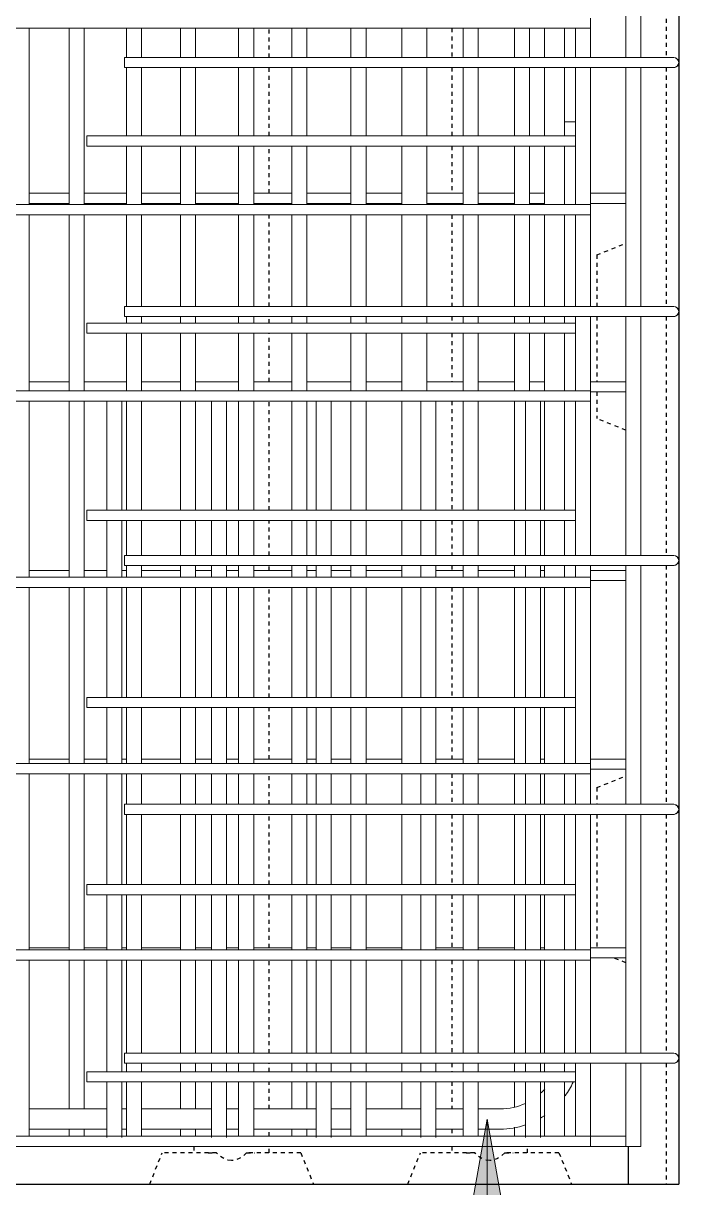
# Model space of a CAD drawing. Header units: millimetres. Extents: x -22025 to -1429, y -2879 to 29261.
# Drawn here: x -19455 to -18935, y -1398 to -473 of the extents above; entities that cross this region are included whole.
import ezdxf

# ---------------------------------------------------------------- set-up
doc = ezdxf.new("R2010")
doc.units = ezdxf.units.MM
doc.linetypes.add('Dash', pattern=[6.36, 3.18, -3.18])
for name, color, linetype, lineweight in [('A-WALL', 113, 'Continuous', 25), ('A-WALL-HDLN', 110, 'Dash', 25), ('S-RBAR', 171, 'Continuous', 18), ('S-RBAR-IDEN', 171, 'Continuous', 9)]:
    doc.layers.add(name, color=color, linetype=linetype, lineweight=lineweight)

msp = doc.modelspace()

# ---------------------------------------------------------------- hatches: boundary and pattern name
at = {"layer": 'S-RBAR-IDEN'}
msp.add_hatch(color=256, dxfattribs=at).paths.add_polyline_path([(-19086.7354, -1343.24978), (-19099.95992, -1418.24978), (-19073.51087, -1418.24978)])

# ---------------------------------------------------------------- linework, layer by layer
at = {"layer": 'A-WALL'}
for p, q in [((-18934.5695, -455), (-18934.5695, -1395)), ((-18974.5695, -1395), (-18974.5695, -1365)), ((-20244.5695, -1395), (-18934.5695, -1395))]:
    msp.add_line(p, q, dxfattribs=at)
at = {"layer": 'A-WALL-HDLN'}
for p, q in [((-18944.57208, -310.66667), (-18944.57208, -500.33333)), ((-19259.67313, -500.33333), (-19259.67313, -477.09836)), ((-19114.67313, -477.09836), (-19114.67313, -500.33333)), ((-19259.67313, -562.56511), (-19259.67313, -508.33333)), ((-19114.67313, -508.33333), (-19114.67313, -562.56511)), ((-18944.57208, -508.33333), (-18944.57208, -698)), ((-19259.67313, -608.08276), (-19259.67313, -570.56511)), ((-19114.67313, -570.56511), (-19114.67313, -608.08276)), ((-19259.67313, -617.08197), (-19259.67313, -616.08276)), ((-19114.67313, -616.08276), (-19114.67313, -617.08197)), ((-19259.67313, -698), (-19259.67313, -625.08197)), ((-19114.67313, -625.08197), (-19114.67313, -698)), ((-18999.5695, -657.00977), (-18976.5695, -647.80977)), ((-18999.5695, -657.00977), (-18999.5695, -698)), ((-19259.67313, -711.20624), (-19259.67313, -706)), ((-19114.67313, -706), (-19114.67313, -711.20624)), ((-18999.5695, -706), (-18999.5695, -757.86621)), ((-18944.57208, -706), (-18944.57208, -895.66667)), ((-19259.67313, -757.86621), (-19259.67313, -719.20624)), ((-19114.67313, -719.20624), (-19114.67313, -757.86621)), ((-18999.5695, -765.86621), (-18999.5695, -787.00977)), ((-19259.67313, -859.84737), (-19259.67313, -773.06557)), ((-19114.67313, -773.06557), (-19114.67313, -859.84737)), ((-18976.5695, -796.20977), (-18999.5695, -787.00977)), ((-19259.67313, -895.66667), (-19259.67313, -867.84737)), ((-19114.67313, -867.84737), (-19114.67313, -895.66667)), ((-19259.67313, -907.64965), (-19259.67313, -903.66667)), ((-19114.67313, -903.66667), (-19114.67313, -907.64965)), ((-18944.57208, -903.66667), (-18944.57208, -1093.33333)), ((-19259.67313, -1008.48849), (-19259.67313, -921.04918)), ((-19114.67313, -921.04918), (-19114.67313, -1008.48849)), ((-19259.67313, -1057.4331), (-19259.67313, -1016.48849)), ((-19114.67313, -1016.48849), (-19114.67313, -1057.4331)), ((-19259.67313, -1093.33333), (-19259.67313, -1069.03279)), ((-19114.67313, -1069.03279), (-19114.67313, -1093.33333)), ((-18999.5695, -1080.00977), (-18976.5695, -1070.80977)), ((-18999.5695, -1080.00977), (-18999.5695, -1093.33333)), ((-19259.67313, -1157.12962), (-19259.67313, -1101.33333)), ((-19114.67313, -1101.33333), (-19114.67313, -1157.12962)), ((-18999.5695, -1101.33333), (-18999.5695, -1207.21655)), ((-18944.57208, -1101.33333), (-18944.57208, -1291)), ((-19259.67313, -1207.21655), (-19259.67313, -1165.12962)), ((-19114.67313, -1165.12962), (-19114.67313, -1207.21655)), ((-19259.67313, -1291), (-19259.67313, -1217.01639)), ((-19114.67313, -1217.01639), (-19114.67313, -1291)), ((-18976.5695, -1219.20977), (-18986.55253, -1215.21655)), ((-19259.67313, -1305.77075), (-19259.67313, -1299)), ((-19114.67313, -1299), (-19114.67313, -1305.77075)), ((-18944.57208, -1299), (-18944.57208, -1395)), ((-19259.67313, -1335.24978), (-19259.67313, -1313.77075)), ((-19114.67313, -1313.77075), (-19114.67313, -1335.24978)), ((-19259.67313, -1357), (-19259.67313, -1351.24978)), ((-19114.67313, -1351.24978), (-19114.67313, -1357)), ((-19319.67313, -1365), (-19319.67313, -1370)), ((-19259.67313, -1370), (-19259.67313, -1365)), ((-19114.67313, -1365), (-19114.67313, -1370)), ((-19054.67313, -1370), (-19054.67313, -1365)), ((-19354.67313, -1395), (-19344.67313, -1370)), ((-19301.6627, -1370), (-19344.67313, -1370)), ((-19308.27541, -1370), (-19301.6627, -1370)), ((-19277.68355, -1370), (-19271.07084, -1370)), ((-19234.67313, -1370), (-19277.68355, -1370)), ((-19234.67313, -1370), (-19224.67313, -1395)), ((-19149.67313, -1395), (-19139.67313, -1370)), ((-19096.6627, -1370), (-19139.67313, -1370)), ((-19103.27541, -1370), (-19096.6627, -1370)), ((-19072.68355, -1370), (-19066.07084, -1370)), ((-19029.67313, -1370), (-19072.68355, -1370)), ((-19029.67313, -1370), (-19019.67313, -1395))]:
    msp.add_line(p, q, dxfattribs=at)
at = {"layer": 'A-WALL-HDLN', "flags": 128}
for points in [[(-19289.67313, -1376.25), (-19292.75123, -1375.85417), (-19295.79685, -1374.67088), (-19298.77783, -1372.71259), (-19301.6627, -1370)], [(-19277.68355, -1370), (-19280.56842, -1372.71259), (-19283.5494, -1374.67088), (-19286.59502, -1375.85417), (-19289.67313, -1376.25)], [(-19084.67313, -1376.25), (-19087.75123, -1375.85417), (-19090.79685, -1374.67088), (-19093.77783, -1372.71259), (-19096.6627, -1370)], [(-19072.68355, -1370), (-19075.56842, -1372.71259), (-19078.5494, -1374.67088), (-19081.59502, -1375.85417), (-19084.67313, -1376.25)]]:
    msp.add_lwpolyline(points, dxfattribs=at)
at = {"layer": 'S-RBAR'}
for p, q in [((-18976.5695, -500.33333), (-18976.5695, -310.66667)), ((-18964.5695, -500.33333), (-18964.5695, -310.66667)), ((-19004.5695, -469.09836), (-19004.5695, -477.09836)), ((-19004.5695, -477.09836), (-20178.38411, -477.09836)), ((-19450.33873, -617.08197), (-19450.33873, -477.09836)), ((-19418.71235, -617.08197), (-19418.71235, -477.09836)), ((-19406.71235, -617.08197), (-19406.71235, -477.09836)), ((-19373.18488, -500.33333), (-19373.18488, -477.09836)), ((-19361.18488, -500.33333), (-19361.18488, -477.09836)), ((-19330.28378, -500.33333), (-19330.28378, -477.09836)), ((-19318.28378, -500.33333), (-19318.28378, -477.09836)), ((-19284.03104, -500.33333), (-19284.03104, -477.09836)), ((-19272.03104, -500.33333), (-19272.03104, -477.09836)), ((-19241.85521, -500.33333), (-19241.85521, -477.09836)), ((-19229.85521, -500.33333), (-19229.85521, -477.09836)), ((-19194.87719, -500.33333), (-19194.87719, -477.09836)), ((-19182.87719, -500.33333), (-19182.87719, -477.09836)), ((-19154.5695, -500.33333), (-19154.5695, -477.09836)), ((-19134.5695, -500.33333), (-19134.5695, -477.09836)), ((-19105.72334, -500.33333), (-19105.72334, -477.09836)), ((-19093.72334, -500.33333), (-19093.72334, -477.09836)), ((-19064.99807, -500.33333), (-19064.99807, -477.09836)), ((-19052.99807, -500.33333), (-19052.99807, -477.09836)), ((-19041.1607, -500.33333), (-19041.1607, -477.09836)), ((-19025.1607, -500.33333), (-19025.1607, -477.09836)), ((-19016.5695, -500.33333), (-19016.5695, -477.09836)), ((-19004.5695, -500.33333), (-19004.5695, -477.09836)), ((-19374.5695, -500.33333), (-18958.5695, -500.33333)), ((-19374.5695, -508.33333), (-19374.5695, -500.33333)), ((-19374.5695, -508.33333), (-18958.5695, -508.33333)), ((-19373.18488, -562.56511), (-19373.18488, -508.33333)), ((-19361.18488, -562.56511), (-19361.18488, -508.33333)), ((-19330.28378, -562.56511), (-19330.28378, -508.33333)), ((-19318.28378, -562.56511), (-19318.28378, -508.33333)), ((-19284.03104, -562.56511), (-19284.03104, -508.33333)), ((-19272.03104, -562.56511), (-19272.03104, -508.33333)), ((-19241.85521, -562.56511), (-19241.85521, -508.33333)), ((-19229.85521, -562.56511), (-19229.85521, -508.33333)), ((-19194.87719, -562.56511), (-19194.87719, -508.33333)), ((-19182.87719, -562.56511), (-19182.87719, -508.33333)), ((-19154.5695, -562.56511), (-19154.5695, -508.33333)), ((-19134.5695, -562.56511), (-19134.5695, -508.33333)), ((-19105.72334, -562.56511), (-19105.72334, -508.33333)), ((-19093.72334, -562.56511), (-19093.72334, -508.33333)), ((-19064.99807, -562.56511), (-19064.99807, -508.33333)), ((-19052.99807, -562.56511), (-19052.99807, -508.33333)), ((-19041.1607, -562.56511), (-19041.1607, -508.33333)), ((-19025.1607, -562.56511), (-19025.1607, -508.33333)), ((-19016.5695, -617.08197), (-19016.5695, -508.33333)), ((-19004.5695, -617.08197), (-19004.5695, -508.33333)), ((-18976.5695, -698), (-18976.5695, -508.33333)), ((-18964.5695, -698), (-18964.5695, -508.33333)), ((-18938.5695, -500.33333), (-18958.5695, -500.33333)), ((-18938.5695, -508.33333), (-18958.5695, -508.33333)), ((-19025.1607, -551.24978), (-19016.5695, -551.24978)), ((-19404.5695, -562.56511), (-19044.5695, -562.56511)), ((-19404.5695, -570.56511), (-19404.5695, -562.56511)), ((-19016.39903, -562.56511), (-19044.5695, -562.56511)), ((-19404.5695, -570.56511), (-19044.5695, -570.56511)), ((-19373.18488, -617.08197), (-19373.18488, -570.56511)), ((-19361.18488, -617.08197), (-19361.18488, -570.56511)), ((-19330.28378, -617.08197), (-19330.28378, -570.56511)), ((-19318.28378, -617.08197), (-19318.28378, -570.56511)), ((-19284.03104, -617.08197), (-19284.03104, -570.56511)), ((-19272.03104, -617.08197), (-19272.03104, -570.56511)), ((-19241.85521, -617.08197), (-19241.85521, -570.56511)), ((-19229.85521, -617.08197), (-19229.85521, -570.56511)), ((-19194.87719, -617.08197), (-19194.87719, -570.56511)), ((-19182.87719, -617.08197), (-19182.87719, -570.56511)), ((-19154.5695, -617.08197), (-19154.5695, -570.56511)), ((-19134.5695, -617.08197), (-19134.5695, -570.56511)), ((-19105.72334, -617.08197), (-19105.72334, -570.56511)), ((-19093.72334, -617.08197), (-19093.72334, -570.56511)), ((-19064.99807, -617.08197), (-19064.99807, -570.56511)), ((-19052.99807, -617.08197), (-19052.99807, -570.56511)), ((-19016.39903, -570.56511), (-19044.5695, -570.56511)), ((-19041.1607, -617.08197), (-19041.1607, -570.56511)), ((-19025.1607, -617.08197), (-19025.1607, -570.56511)), ((-19418.71235, -608.08276), (-19450.33873, -608.08276)), ((-19373.18488, -608.08276), (-19406.71235, -608.08276)), ((-19330.28378, -608.08276), (-19361.18488, -608.08276)), ((-19284.03104, -608.08276), (-19318.28378, -608.08276)), ((-19241.85521, -608.08276), (-19272.03104, -608.08276)), ((-19194.87719, -608.08276), (-19229.85521, -608.08276)), ((-19154.5695, -608.08276), (-19182.87719, -608.08276)), ((-19105.72334, -608.08276), (-19134.5695, -608.08276)), ((-19064.99807, -608.08276), (-19093.72334, -608.08276)), ((-19041.1607, -608.08276), (-19052.99807, -608.08276)), ((-18976.5695, -608.08276), (-19004.5695, -608.08276)), ((-19004.5695, -617.08197), (-20178.38411, -617.08197)), ((-19418.71235, -616.08276), (-19450.33873, -616.08276)), ((-19373.18488, -616.08276), (-19406.71235, -616.08276)), ((-19330.28378, -616.08276), (-19361.18488, -616.08276)), ((-19284.03104, -616.08276), (-19318.28378, -616.08276)), ((-19241.85521, -616.08276), (-19272.03104, -616.08276)), ((-19194.87719, -616.08276), (-19229.85521, -616.08276)), ((-19154.5695, -616.08276), (-19182.87719, -616.08276)), ((-19105.72334, -616.08276), (-19134.5695, -616.08276)), ((-19064.99807, -616.08276), (-19093.72334, -616.08276)), ((-19041.1607, -616.08276), (-19052.99807, -616.08276)), ((-18976.5695, -616.08276), (-19004.5695, -616.08276)), ((-19004.5695, -617.08197), (-19004.5695, -625.08197)), ((-19004.5695, -625.08197), (-20178.38411, -625.08197)), ((-19450.33873, -765.06557), (-19450.33873, -625.08197)), ((-19418.71235, -765.06557), (-19418.71235, -625.08197)), ((-19406.71235, -765.06557), (-19406.71235, -625.08197)), ((-19373.18488, -698), (-19373.18488, -625.08197)), ((-19361.18488, -698), (-19361.18488, -625.08197)), ((-19330.28378, -698), (-19330.28378, -625.08197)), ((-19318.28378, -698), (-19318.28378, -625.08197)), ((-19284.03104, -698), (-19284.03104, -625.08197)), ((-19272.03104, -698), (-19272.03104, -625.08197)), ((-19241.85521, -698), (-19241.85521, -625.08197)), ((-19229.85521, -698), (-19229.85521, -625.08197)), ((-19194.87719, -698), (-19194.87719, -625.08197)), ((-19182.87719, -698), (-19182.87719, -625.08197)), ((-19154.5695, -698), (-19154.5695, -625.08197)), ((-19134.5695, -698), (-19134.5695, -625.08197)), ((-19105.72334, -698), (-19105.72334, -625.08197)), ((-19093.72334, -698), (-19093.72334, -625.08197)), ((-19064.99807, -698), (-19064.99807, -625.08197)), ((-19052.99807, -698), (-19052.99807, -625.08197)), ((-19041.1607, -698), (-19041.1607, -625.08197)), ((-19025.1607, -698), (-19025.1607, -625.08197)), ((-19016.5695, -698), (-19016.5695, -625.08197)), ((-19004.5695, -698), (-19004.5695, -625.08197)), ((-19374.5695, -698), (-18958.5695, -698)), ((-19374.5695, -706), (-19374.5695, -698)), ((-18938.5695, -698), (-18958.5695, -698)), ((-19404.5695, -711.20624), (-19044.5695, -711.20624)), ((-19404.5695, -719.20624), (-19404.5695, -711.20624)), ((-19374.5695, -706), (-18958.5695, -706)), ((-19373.18488, -711.20624), (-19373.18488, -706)), ((-19361.18488, -711.20624), (-19361.18488, -706)), ((-19330.28378, -711.20624), (-19330.28378, -706)), ((-19318.28378, -711.20624), (-19318.28378, -706)), ((-19284.03104, -711.20624), (-19284.03104, -706)), ((-19272.03104, -711.20624), (-19272.03104, -706)), ((-19241.85521, -711.20624), (-19241.85521, -706)), ((-19229.85521, -711.20624), (-19229.85521, -706)), ((-19194.87719, -711.20624), (-19194.87719, -706)), ((-19182.87719, -711.20624), (-19182.87719, -706)), ((-19154.5695, -711.20624), (-19154.5695, -706)), ((-19134.5695, -711.20624), (-19134.5695, -706)), ((-19105.72334, -711.20624), (-19105.72334, -706)), ((-19093.72334, -711.20624), (-19093.72334, -706)), ((-19064.99807, -711.20624), (-19064.99807, -706)), ((-19052.99807, -711.20624), (-19052.99807, -706)), ((-19016.39903, -711.20624), (-19044.5695, -711.20624)), ((-19041.1607, -711.20624), (-19041.1607, -706)), ((-19025.1607, -711.20624), (-19025.1607, -706)), ((-19016.5695, -765.06557), (-19016.5695, -706)), ((-19004.5695, -765.06557), (-19004.5695, -706)), ((-18976.5695, -895.66667), (-18976.5695, -706)), ((-18964.5695, -895.66667), (-18964.5695, -706)), ((-18938.5695, -706), (-18958.5695, -706)), ((-19404.5695, -719.20624), (-19044.5695, -719.20624)), ((-19373.18488, -765.06557), (-19373.18488, -719.20624)), ((-19361.18488, -765.06557), (-19361.18488, -719.20624)), ((-19330.28378, -765.06557), (-19330.28378, -719.20624)), ((-19318.28378, -765.06557), (-19318.28378, -719.20624)), ((-19284.03104, -765.06557), (-19284.03104, -719.20624)), ((-19272.03104, -765.06557), (-19272.03104, -719.20624)), ((-19241.85521, -765.06557), (-19241.85521, -719.20624)), ((-19229.85521, -765.06557), (-19229.85521, -719.20624)), ((-19194.87719, -765.06557), (-19194.87719, -719.20624)), ((-19182.87719, -765.06557), (-19182.87719, -719.20624)), ((-19154.5695, -765.06557), (-19154.5695, -719.20624)), ((-19134.5695, -765), (-19134.5695, -719.20624)), ((-19105.72334, -765.06557), (-19105.72334, -719.20624)), ((-19093.72334, -765.06557), (-19093.72334, -719.20624)), ((-19064.99807, -765.06557), (-19064.99807, -719.20624)), ((-19052.99807, -765), (-19052.99807, -719.20624)), ((-19016.39903, -719.20624), (-19044.5695, -719.20624)), ((-19041.1607, -765.06557), (-19041.1607, -719.20624)), ((-19025.1607, -765.06557), (-19025.1607, -719.20624)), ((-19418.71235, -757.86621), (-19450.33873, -757.86621)), ((-19373.18488, -757.86621), (-19406.71235, -757.86621)), ((-19330.28378, -757.86621), (-19361.18488, -757.86621)), ((-19284.03104, -757.86621), (-19318.28378, -757.86621)), ((-19241.85521, -757.86621), (-19272.03104, -757.86621)), ((-19194.87719, -757.86621), (-19229.85521, -757.86621)), ((-19154.5695, -757.86621), (-19182.87719, -757.86621)), ((-19105.72334, -757.86621), (-19134.5695, -757.86621)), ((-19064.99807, -757.86621), (-19093.72334, -757.86621)), ((-19041.1607, -757.86621), (-19052.99807, -757.86621)), ((-18976.5695, -757.86621), (-19004.5695, -757.86621)), ((-19004.5695, -765.06557), (-20178.38411, -765.06557)), ((-19388.69393, -765), (-19376.69393, -765)), ((-19305.60885, -765), (-19293.60885, -765)), ((-19222.52377, -765), (-19210.52377, -765)), ((-19139.4387, -765), (-19127.4387, -765)), ((-19056.35362, -765), (-19044.35362, -765)), ((-19004.5695, -765.06557), (-19004.5695, -773.06557)), ((-18976.5695, -765.86621), (-19004.5695, -765.86621)), ((-19004.5695, -773.06557), (-20178.38411, -773.06557)), ((-19450.33873, -913.04918), (-19450.33873, -773.06557)), ((-19418.71235, -913.04918), (-19418.71235, -773.06557)), ((-19406.71235, -913.04918), (-19406.71235, -773.06557)), ((-19388.69393, -773.06557), (-19388.69393, -859.84737)), ((-19376.69393, -773.06557), (-19376.69393, -859.84737)), ((-19373.18488, -859.84737), (-19373.18488, -773.06557)), ((-19361.18488, -859.84737), (-19361.18488, -773.06557)), ((-19330.28378, -859.84737), (-19330.28378, -773.06557)), ((-19318.28378, -859.84737), (-19318.28378, -773.06557)), ((-19305.60885, -773.06557), (-19305.60885, -859.84737)), ((-19293.60885, -773.06557), (-19293.60885, -859.84737)), ((-19284.03104, -859.84737), (-19284.03104, -773.06557)), ((-19272.03104, -859.84737), (-19272.03104, -773.06557)), ((-19241.85521, -859.84737), (-19241.85521, -773.06557)), ((-19229.85521, -859.84737), (-19229.85521, -773.06557)), ((-19222.52377, -773.06557), (-19222.52377, -859.84737)), ((-19210.52377, -773.06557), (-19210.52377, -859.84737)), ((-19194.87719, -859.84737), (-19194.87719, -773.06557)), ((-19182.87719, -859.84737), (-19182.87719, -773.06557)), ((-19154.5695, -859.84737), (-19154.5695, -773.06557)), ((-19139.4387, -773.06557), (-19139.4387, -859.84737)), ((-19127.4387, -773.06557), (-19127.4387, -859.84737)), ((-19105.72334, -859.84737), (-19105.72334, -773.06557)), ((-19093.72334, -859.84737), (-19093.72334, -773.06557)), ((-19064.99807, -859.84737), (-19064.99807, -773.06557)), ((-19056.35362, -773.06557), (-19056.35362, -859.84737)), ((-19044.35362, -773.06557), (-19044.35362, -859.84737)), ((-19041.1607, -859.84737), (-19041.1607, -773.06557)), ((-19025.1607, -859.84737), (-19025.1607, -773.06557)), ((-19016.5695, -895.66667), (-19016.5695, -773.06557)), ((-19004.5695, -895.66667), (-19004.5695, -773.06557)), ((-19404.5695, -859.84737), (-19044.5695, -859.84737)), ((-19404.5695, -867.84737), (-19404.5695, -859.84737)), ((-19016.39903, -859.84737), (-19044.5695, -859.84737)), ((-19404.5695, -867.84737), (-19044.5695, -867.84737)), ((-19388.69393, -867.84737), (-19388.69393, -913.04918)), ((-19376.69393, -867.84737), (-19376.69393, -913.04918)), ((-19373.18488, -895.66667), (-19373.18488, -867.84737)), ((-19361.18488, -895.66667), (-19361.18488, -867.84737)), ((-19330.28378, -895.66667), (-19330.28378, -867.84737)), ((-19318.28378, -895.66667), (-19318.28378, -867.84737)), ((-19305.60885, -867.84737), (-19305.60885, -895.66667)), ((-19293.60885, -867.84737), (-19293.60885, -895.66667)), ((-19284.03104, -895.66667), (-19284.03104, -867.84737)), ((-19272.03104, -895.66667), (-19272.03104, -867.84737)), ((-19241.85521, -895.66667), (-19241.85521, -867.84737)), ((-19229.85521, -895.66667), (-19229.85521, -867.84737)), ((-19222.52377, -867.84737), (-19222.52377, -895.66667)), ((-19210.52377, -867.84737), (-19210.52377, -895.66667)), ((-19194.87719, -895.66667), (-19194.87719, -867.84737)), ((-19182.87719, -895.66667), (-19182.87719, -867.84737)), ((-19154.5695, -895.66667), (-19154.5695, -867.84737)), ((-19139.4387, -867.84737), (-19139.4387, -895.66667)), ((-19127.4387, -867.84737), (-19127.4387, -895.66667)), ((-19105.72334, -895.66667), (-19105.72334, -867.84737)), ((-19093.72334, -895.66667), (-19093.72334, -867.84737)), ((-19064.99807, -895.66667), (-19064.99807, -867.84737)), ((-19056.35362, -867.84737), (-19056.35362, -895.66667)), ((-19016.39903, -867.84737), (-19044.5695, -867.84737)), ((-19044.35362, -867.84737), (-19044.35362, -895.66667)), ((-19041.1607, -895.66667), (-19041.1607, -867.84737)), ((-19025.1607, -895.66667), (-19025.1607, -867.84737)), ((-19374.5695, -895.66667), (-18958.5695, -895.66667)), ((-19374.5695, -903.66667), (-19374.5695, -895.66667)), ((-18938.5695, -895.66667), (-18958.5695, -895.66667)), ((-19374.5695, -903.66667), (-18958.5695, -903.66667)), ((-19373.18488, -913.04918), (-19373.18488, -903.66667)), ((-19361.18488, -913.04918), (-19361.18488, -903.66667)), ((-19330.28378, -913.04918), (-19330.28378, -903.66667)), ((-19318.28378, -913.04918), (-19318.28378, -903.66667)), ((-19305.60885, -903.66667), (-19305.60885, -913.04918)), ((-19293.60885, -903.66667), (-19293.60885, -913.04918)), ((-19284.03104, -913.04918), (-19284.03104, -903.66667)), ((-19272.03104, -913.04918), (-19272.03104, -903.66667)), ((-19241.85521, -913.04918), (-19241.85521, -903.66667)), ((-19229.85521, -913.04918), (-19229.85521, -903.66667)), ((-19222.52377, -903.66667), (-19222.52377, -913.04918)), ((-19210.52377, -903.66667), (-19210.52377, -913.04918)), ((-19194.87719, -913.04918), (-19194.87719, -903.66667)), ((-19182.87719, -913.04918), (-19182.87719, -903.66667)), ((-19154.5695, -913.04918), (-19154.5695, -903.66667)), ((-19139.4387, -903.66667), (-19139.4387, -913.04918)), ((-19127.4387, -903.66667), (-19127.4387, -913.04918)), ((-19105.72334, -913.04918), (-19105.72334, -903.66667)), ((-19093.72334, -913.04918), (-19093.72334, -903.66667)), ((-19064.99807, -913.04918), (-19064.99807, -903.66667)), ((-19056.35362, -903.66667), (-19056.35362, -913.04918)), ((-19044.35362, -903.66667), (-19044.35362, -913.04918)), ((-19041.1607, -913.04918), (-19041.1607, -903.66667)), ((-19025.1607, -913.04918), (-19025.1607, -903.66667)), ((-19016.5695, -913.04918), (-19016.5695, -903.66667)), ((-19004.5695, -913.04918), (-19004.5695, -903.66667)), ((-18976.5695, -1093.33333), (-18976.5695, -903.66667)), ((-18964.5695, -1093.33333), (-18964.5695, -903.66667)), ((-18938.5695, -903.66667), (-18958.5695, -903.66667)), ((-19004.5695, -913.04918), (-20178.38411, -913.04918)), ((-19418.71235, -907.64965), (-19450.33873, -907.64965)), ((-19388.69393, -907.64965), (-19406.71235, -907.64965)), ((-19373.18488, -907.64965), (-19376.69393, -907.64965)), ((-19330.28378, -907.64965), (-19361.18488, -907.64965)), ((-19305.60885, -907.64965), (-19318.28378, -907.64965)), ((-19284.03104, -907.64965), (-19293.60885, -907.64965)), ((-19241.85521, -907.64965), (-19272.03104, -907.64965)), ((-19222.52377, -907.64965), (-19229.85521, -907.64965)), ((-19194.87719, -907.64965), (-19210.52377, -907.64965)), ((-19154.5695, -907.64965), (-19182.87719, -907.64965)), ((-19105.72334, -907.64965), (-19127.4387, -907.64965)), ((-19064.99807, -907.64965), (-19093.72334, -907.64965)), ((-19041.1607, -907.64965), (-19044.35362, -907.64965)), ((-18976.5695, -907.64965), (-19004.5695, -907.64965)), ((-19004.5695, -913.04918), (-19004.5695, -921.04918)), ((-19004.5695, -921.04918), (-20178.38411, -921.04918)), ((-19450.33873, -1061.03279), (-19450.33873, -921.04918)), ((-19418.71235, -1061.03279), (-19418.71235, -921.04918)), ((-19406.71235, -1061.03279), (-19406.71235, -921.04918)), ((-19388.69393, -921.04918), (-19388.69393, -1008.48849)), ((-19376.69393, -921.04918), (-19376.69393, -1008.48849)), ((-19373.18488, -1008.48849), (-19373.18488, -921.04918)), ((-19361.18488, -1008.48849), (-19361.18488, -921.04918)), ((-19330.28378, -1008.48849), (-19330.28378, -921.04918)), ((-19318.28378, -1008.48849), (-19318.28378, -921.04918)), ((-19305.60885, -921.04918), (-19305.60885, -1008.48849)), ((-19293.60885, -921.04918), (-19293.60885, -1008.48849)), ((-19284.03104, -1008.48849), (-19284.03104, -921.04918)), ((-19272.03104, -1008.48849), (-19272.03104, -921.04918)), ((-19241.85521, -1008.48849), (-19241.85521, -921.04918)), ((-19229.85521, -1008.48849), (-19229.85521, -921.04918)), ((-19222.52377, -921.04918), (-19222.52377, -1008.48849)), ((-19210.52377, -921.04918), (-19210.52377, -1008.48849)), ((-19194.87719, -1008.48849), (-19194.87719, -921.04918)), ((-19182.87719, -1008.48849), (-19182.87719, -921.04918)), ((-19154.5695, -1008.48849), (-19154.5695, -921.04918)), ((-19139.4387, -921.04918), (-19139.4387, -1008.48849)), ((-19127.4387, -921.04918), (-19127.4387, -1008.48849)), ((-19105.72334, -1008.48849), (-19105.72334, -921.04918)), ((-19093.72334, -1008.48849), (-19093.72334, -921.04918)), ((-19064.99807, -1008.48849), (-19064.99807, -921.04918)), ((-19056.35362, -921.04918), (-19056.35362, -1008.48849)), ((-19044.35362, -921.04918), (-19044.35362, -1008.48849)), ((-19041.1607, -1008.48849), (-19041.1607, -921.04918)), ((-19025.1607, -1008.48849), (-19025.1607, -921.04918)), ((-19016.5695, -1061.03279), (-19016.5695, -921.04918)), ((-18976.5695, -915.64965), (-19004.5695, -915.64965)), ((-19004.5695, -1061.03279), (-19004.5695, -921.04918)), ((-19404.5695, -1008.48849), (-19044.5695, -1008.48849)), ((-19404.5695, -1016.48849), (-19404.5695, -1008.48849)), ((-19404.5695, -1016.48849), (-19044.5695, -1016.48849)), ((-19388.69393, -1016.48849), (-19388.69393, -1061.03279)), ((-19376.69393, -1016.48849), (-19376.69393, -1061.03279)), ((-19373.18488, -1061.03279), (-19373.18488, -1016.48849)), ((-19361.18488, -1061.03279), (-19361.18488, -1016.48849)), ((-19330.28378, -1061.03279), (-19330.28378, -1016.48849)), ((-19318.28378, -1061.03279), (-19318.28378, -1016.48849)), ((-19305.60885, -1016.48849), (-19305.60885, -1061.03279)), ((-19293.60885, -1016.48849), (-19293.60885, -1061.03279)), ((-19284.03104, -1061.03279), (-19284.03104, -1016.48849)), ((-19272.03104, -1061.03279), (-19272.03104, -1016.48849)), ((-19241.85521, -1061.03279), (-19241.85521, -1016.48849)), ((-19229.85521, -1061.03279), (-19229.85521, -1016.48849)), ((-19222.52377, -1016.48849), (-19222.52377, -1061.03279)), ((-19210.52377, -1016.48849), (-19210.52377, -1061.03279)), ((-19194.87719, -1061.03279), (-19194.87719, -1016.48849)), ((-19182.87719, -1061.03279), (-19182.87719, -1016.48849)), ((-19154.5695, -1061.03279), (-19154.5695, -1016.48849)), ((-19139.4387, -1016.48849), (-19139.4387, -1061.03279)), ((-19127.4387, -1016.48849), (-19127.4387, -1061.03279)), ((-19105.72334, -1061.03279), (-19105.72334, -1016.48849)), ((-19093.72334, -1061.03279), (-19093.72334, -1016.48849)), ((-19064.99807, -1061.03279), (-19064.99807, -1016.48849)), ((-19056.35362, -1016.48849), (-19056.35362, -1061.03279)), ((-19016.39903, -1008.48849), (-19044.5695, -1008.48849)), ((-19016.39903, -1016.48849), (-19044.5695, -1016.48849)), ((-19044.35362, -1016.48849), (-19044.35362, -1061.03279)), ((-19041.1607, -1061.03279), (-19041.1607, -1016.48849)), ((-19025.1607, -1061.03279), (-19025.1607, -1016.48849)), ((-19004.5695, -1061.03279), (-20178.38411, -1061.03279)), ((-19418.71235, -1057.4331), (-19450.33873, -1057.4331)), ((-19388.69393, -1057.4331), (-19406.71235, -1057.4331)), ((-19373.18488, -1057.4331), (-19376.69393, -1057.4331)), ((-19330.28378, -1057.4331), (-19361.18488, -1057.4331)), ((-19305.60885, -1057.4331), (-19318.28378, -1057.4331)), ((-19284.03104, -1057.4331), (-19293.60885, -1057.4331)), ((-19241.85521, -1057.4331), (-19272.03104, -1057.4331)), ((-19222.52377, -1057.4331), (-19229.85521, -1057.4331)), ((-19194.87719, -1057.4331), (-19210.52377, -1057.4331)), ((-19154.5695, -1057.4331), (-19182.87719, -1057.4331)), ((-19105.72334, -1057.4331), (-19127.4387, -1057.4331)), ((-19064.99807, -1057.4331), (-19093.72334, -1057.4331)), ((-19041.1607, -1057.4331), (-19044.35362, -1057.4331)), ((-18976.5695, -1057.4331), (-19004.5695, -1057.4331)), ((-19004.5695, -1061.03279), (-19004.5695, -1069.03279)), ((-19004.5695, -1069.03279), (-20178.38411, -1069.03279)), ((-19450.33873, -1209.01639), (-19450.33873, -1069.03279)), ((-19418.71235, -1209.01639), (-19418.71235, -1069.03279)), ((-19406.71235, -1209.01639), (-19406.71235, -1069.03279)), ((-19388.69393, -1069.03279), (-19388.69393, -1157.12962)), ((-19376.69393, -1069.03279), (-19376.69393, -1157.12962)), ((-19373.18488, -1093.33333), (-19373.18488, -1069.03279)), ((-19361.18488, -1093.33333), (-19361.18488, -1069.03279)), ((-19330.28378, -1093.33333), (-19330.28378, -1069.03279)), ((-19318.28378, -1093.33333), (-19318.28378, -1069.03279)), ((-19305.60885, -1069.03279), (-19305.60885, -1093.33333)), ((-19293.60885, -1069.03279), (-19293.60885, -1093.33333)), ((-19284.03104, -1093.33333), (-19284.03104, -1069.03279)), ((-19272.03104, -1093.33333), (-19272.03104, -1069.03279)), ((-19241.85521, -1093.33333), (-19241.85521, -1069.03279)), ((-19229.85521, -1093.33333), (-19229.85521, -1069.03279)), ((-19222.52377, -1069.03279), (-19222.52377, -1093.33333)), ((-19210.52377, -1069.03279), (-19210.52377, -1093.33333)), ((-19194.87719, -1093.33333), (-19194.87719, -1069.03279)), ((-19182.87719, -1093.33333), (-19182.87719, -1069.03279)), ((-19154.5695, -1093.33333), (-19154.5695, -1069.03279)), ((-19139.4387, -1069.03279), (-19139.4387, -1093.33333)), ((-19127.4387, -1069.03279), (-19127.4387, -1093.33333)), ((-19105.72334, -1093.33333), (-19105.72334, -1069.03279)), ((-19093.72334, -1093.33333), (-19093.72334, -1069.03279)), ((-19064.99807, -1093.33333), (-19064.99807, -1069.03279)), ((-19056.35362, -1069.03279), (-19056.35362, -1093.33333)), ((-19044.35362, -1069.03279), (-19044.35362, -1093.33333)), ((-19041.1607, -1093.33333), (-19041.1607, -1069.03279)), ((-19025.1607, -1093.33333), (-19025.1607, -1069.03279)), ((-19016.5695, -1093.33333), (-19016.5695, -1069.03279)), ((-18976.5695, -1065.4331), (-19004.5695, -1065.4331)), ((-19004.5695, -1093.33333), (-19004.5695, -1069.03279)), ((-19374.5695, -1093.33333), (-18958.5695, -1093.33333)), ((-19374.5695, -1101.33333), (-19374.5695, -1093.33333)), ((-18938.5695, -1093.33333), (-18958.5695, -1093.33333)), ((-19374.5695, -1101.33333), (-18958.5695, -1101.33333)), ((-19373.18488, -1157.12962), (-19373.18488, -1101.33333)), ((-19361.18488, -1157.12962), (-19361.18488, -1101.33333)), ((-19330.28378, -1157.12962), (-19330.28378, -1101.33333)), ((-19318.28378, -1157.12962), (-19318.28378, -1101.33333)), ((-19305.60885, -1101.33333), (-19305.60885, -1157.12962)), ((-19293.60885, -1101.33333), (-19293.60885, -1157.12962)), ((-19284.03104, -1157.12962), (-19284.03104, -1101.33333)), ((-19272.03104, -1157.12962), (-19272.03104, -1101.33333)), ((-19241.85521, -1157.12962), (-19241.85521, -1101.33333)), ((-19229.85521, -1157.12962), (-19229.85521, -1101.33333)), ((-19222.52377, -1101.33333), (-19222.52377, -1157.12962)), ((-19210.52377, -1101.33333), (-19210.52377, -1157.12962)), ((-19194.87719, -1157.12962), (-19194.87719, -1101.33333)), ((-19182.87719, -1157.12962), (-19182.87719, -1101.33333)), ((-19154.5695, -1157.12962), (-19154.5695, -1101.33333)), ((-19139.4387, -1101.33333), (-19139.4387, -1157.12962)), ((-19127.4387, -1101.33333), (-19127.4387, -1157.12962)), ((-19105.72334, -1157.12962), (-19105.72334, -1101.33333)), ((-19093.72334, -1157.12962), (-19093.72334, -1101.33333)), ((-19064.99807, -1157.12962), (-19064.99807, -1101.33333)), ((-19056.35362, -1101.33333), (-19056.35362, -1157.12962)), ((-19044.35362, -1101.33333), (-19044.35362, -1157.12962)), ((-19041.1607, -1157.12962), (-19041.1607, -1101.33333)), ((-19025.1607, -1157.12962), (-19025.1607, -1101.33333)), ((-19016.5695, -1209.01639), (-19016.5695, -1101.33333)), ((-19004.5695, -1209.01639), (-19004.5695, -1101.33333)), ((-18976.5695, -1291), (-18976.5695, -1101.33333)), ((-18964.5695, -1291), (-18964.5695, -1101.33333)), ((-18938.5695, -1101.33333), (-18958.5695, -1101.33333)), ((-19404.5695, -1157.12962), (-19044.5695, -1157.12962)), ((-19404.5695, -1165.12962), (-19404.5695, -1157.12962)), ((-19404.5695, -1165.12962), (-19044.5695, -1165.12962)), ((-19388.69393, -1165.12962), (-19388.69393, -1209.01639)), ((-19376.69393, -1165.12962), (-19376.69393, -1209.01639)), ((-19373.18488, -1209.01639), (-19373.18488, -1165.12962)), ((-19361.18488, -1209.01639), (-19361.18488, -1165.12962)), ((-19330.28378, -1209.01639), (-19330.28378, -1165.12962)), ((-19318.28378, -1209.01639), (-19318.28378, -1165.12962)), ((-19305.60885, -1165.12962), (-19305.60885, -1209.01639)), ((-19293.60885, -1165.12962), (-19293.60885, -1209.01639)), ((-19284.03104, -1209.01639), (-19284.03104, -1165.12962)), ((-19272.03104, -1209.01639), (-19272.03104, -1165.12962)), ((-19241.85521, -1209.01639), (-19241.85521, -1165.12962)), ((-19229.85521, -1209.01639), (-19229.85521, -1165.12962)), ((-19222.52377, -1165.12962), (-19222.52377, -1209.01639)), ((-19210.52377, -1165.12962), (-19210.52377, -1209.01639)), ((-19194.87719, -1209.01639), (-19194.87719, -1165.12962)), ((-19182.87719, -1209.01639), (-19182.87719, -1165.12962)), ((-19154.5695, -1209.01639), (-19154.5695, -1165.12962)), ((-19139.4387, -1165.12962), (-19139.4387, -1209.01639)), ((-19127.4387, -1165.12962), (-19127.4387, -1209.01639)), ((-19105.72334, -1209.01639), (-19105.72334, -1165.12962)), ((-19093.72334, -1209.01639), (-19093.72334, -1165.12962)), ((-19064.99807, -1209.01639), (-19064.99807, -1165.12962)), ((-19056.35362, -1165.12962), (-19056.35362, -1209.01639)), ((-19016.39903, -1157.12962), (-19044.5695, -1157.12962)), ((-19016.39903, -1165.12962), (-19044.5695, -1165.12962)), ((-19044.35362, -1165.12962), (-19044.35362, -1209.01639)), ((-19041.1607, -1209.01639), (-19041.1607, -1165.12962)), ((-19025.1607, -1209.01639), (-19025.1607, -1165.12962)), ((-19004.5695, -1209.01639), (-20178.38411, -1209.01639)), ((-19418.71235, -1207.21655), (-19450.33873, -1207.21655)), ((-19388.69393, -1207.21655), (-19406.71235, -1207.21655)), ((-19373.18488, -1207.21655), (-19376.69393, -1207.21655)), ((-19330.28378, -1207.21655), (-19361.18488, -1207.21655)), ((-19305.60885, -1207.21655), (-19318.28378, -1207.21655)), ((-19284.03104, -1207.21655), (-19293.60885, -1207.21655)), ((-19241.85521, -1207.21655), (-19272.03104, -1207.21655)), ((-19222.52377, -1207.21655), (-19229.85521, -1207.21655)), ((-19194.87719, -1207.21655), (-19210.52377, -1207.21655)), ((-19154.5695, -1207.21655), (-19182.87719, -1207.21655)), ((-19105.72334, -1207.21655), (-19127.4387, -1207.21655)), ((-19064.99807, -1207.21655), (-19093.72334, -1207.21655)), ((-19041.1607, -1207.21655), (-19044.35362, -1207.21655)), ((-18976.5695, -1207.21655), (-19004.5695, -1207.21655)), ((-19004.5695, -1209.01639), (-19004.5695, -1217.01639)), ((-19004.5695, -1217.01639), (-20178.38411, -1217.01639)), ((-19450.33873, -1357), (-19450.33873, -1217.01639)), ((-19418.71235, -1335.24978), (-19418.71235, -1217.01639)), ((-19406.71235, -1335.24978), (-19406.71235, -1217.01639)), ((-19388.69393, -1217.01639), (-19388.69393, -1305.77075)), ((-19376.69393, -1217.01639), (-19376.69393, -1305.77075)), ((-19373.18488, -1291), (-19373.18488, -1217.01639)), ((-19361.18488, -1291), (-19361.18488, -1217.01639)), ((-19330.28378, -1291), (-19330.28378, -1217.01639)), ((-19318.28378, -1291), (-19318.28378, -1217.01639)), ((-19305.60885, -1217.01639), (-19305.60885, -1291)), ((-19293.60885, -1217.01639), (-19293.60885, -1291)), ((-19284.03104, -1291), (-19284.03104, -1217.01639)), ((-19272.03104, -1291), (-19272.03104, -1217.01639)), ((-19241.85521, -1291), (-19241.85521, -1217.01639)), ((-19229.85521, -1291), (-19229.85521, -1217.01639)), ((-19222.52377, -1217.01639), (-19222.52377, -1291)), ((-19210.52377, -1217.01639), (-19210.52377, -1291)), ((-19194.87719, -1291), (-19194.87719, -1217.01639)), ((-19182.87719, -1291), (-19182.87719, -1217.01639)), ((-19154.5695, -1291), (-19154.5695, -1217.01639)), ((-19139.4387, -1217.01639), (-19139.4387, -1291)), ((-19127.4387, -1217.01639), (-19127.4387, -1291)), ((-19105.72334, -1291), (-19105.72334, -1217.01639)), ((-19093.72334, -1291), (-19093.72334, -1217.01639)), ((-19064.99807, -1291), (-19064.99807, -1217.01639)), ((-19056.35362, -1217.01639), (-19056.35362, -1291)), ((-19044.35362, -1217.01639), (-19044.35362, -1291)), ((-19041.1607, -1291), (-19041.1607, -1217.01639)), ((-19025.1607, -1291), (-19025.1607, -1217.01639)), ((-19016.5695, -1291), (-19016.5695, -1217.01639)), ((-18976.5695, -1215.21655), (-19004.5695, -1215.21655)), ((-19004.5695, -1291), (-19004.5695, -1217.01639)), ((-19374.5695, -1291), (-18958.5695, -1291)), ((-19374.5695, -1299), (-19374.5695, -1291)), ((-18938.5695, -1291), (-18958.5695, -1291)), ((-19374.5695, -1299), (-18958.5695, -1299)), ((-19373.18488, -1305.77075), (-19373.18488, -1299)), ((-19361.18488, -1305.77075), (-19361.18488, -1299)), ((-19330.28378, -1305.77075), (-19330.28378, -1299)), ((-19318.28378, -1305.77075), (-19318.28378, -1299)), ((-19305.60885, -1299), (-19305.60885, -1305.77075)), ((-19293.60885, -1299), (-19293.60885, -1305.77075)), ((-19284.03104, -1305.77075), (-19284.03104, -1299)), ((-19272.03104, -1305.77075), (-19272.03104, -1299)), ((-19241.85521, -1305.77075), (-19241.85521, -1299)), ((-19229.85521, -1305.77075), (-19229.85521, -1299)), ((-19222.52377, -1299), (-19222.52377, -1305.77075)), ((-19210.52377, -1299), (-19210.52377, -1305.77075)), ((-19194.87719, -1305.77075), (-19194.87719, -1299)), ((-19182.87719, -1305.77075), (-19182.87719, -1299)), ((-19154.5695, -1305.77075), (-19154.5695, -1299)), ((-19139.4387, -1299), (-19139.4387, -1305.77075)), ((-19127.4387, -1299), (-19127.4387, -1305.77075)), ((-19105.72334, -1305.77075), (-19105.72334, -1299)), ((-19093.72334, -1305.77075), (-19093.72334, -1299)), ((-19064.99807, -1305.77075), (-19064.99807, -1299)), ((-19056.35362, -1299), (-19056.35362, -1305.77075)), ((-19044.35362, -1299), (-19044.35362, -1305.77075)), ((-19041.1607, -1305.77075), (-19041.1607, -1299)), ((-19025.1607, -1305.77075), (-19025.1607, -1299)), ((-19016.5695, -1357), (-19016.5695, -1299)), ((-19004.5695, -1357), (-19004.5695, -1299)), ((-18976.5695, -1365), (-18976.5695, -1299)), ((-18964.5695, -1365), (-18964.5695, -1299)), ((-18938.5695, -1299), (-18958.5695, -1299)), ((-19404.5695, -1305.77075), (-19044.5695, -1305.77075)), ((-19404.5695, -1313.77075), (-19404.5695, -1305.77075)), ((-19016.39903, -1305.77075), (-19044.5695, -1305.77075)), ((-19404.5695, -1313.77075), (-19044.5695, -1313.77075)), ((-19388.69393, -1313.77075), (-19388.69393, -1329)), ((-19376.69393, -1313.77075), (-19376.69393, -1329)), ((-19373.18488, -1357), (-19373.18488, -1313.77075)), ((-19361.18488, -1357), (-19361.18488, -1313.77075)), ((-19330.28378, -1335.24978), (-19330.28378, -1313.77075)), ((-19318.28378, -1335.24978), (-19318.28378, -1313.77075)), ((-19305.60885, -1313.77075), (-19305.60885, -1329)), ((-19293.60885, -1313.77075), (-19293.60885, -1329)), ((-19284.03104, -1357), (-19284.03104, -1313.77075)), ((-19272.03104, -1357), (-19272.03104, -1313.77075)), ((-19241.85521, -1335.24978), (-19241.85521, -1313.77075)), ((-19229.85521, -1335.24978), (-19229.85521, -1313.77075)), ((-19222.52377, -1313.77075), (-19222.52377, -1329)), ((-19210.52377, -1313.77075), (-19210.52377, -1329)), ((-19194.87719, -1357), (-19194.87719, -1313.77075)), ((-19182.87719, -1357), (-19182.87719, -1313.77075)), ((-19154.5695, -1335.24978), (-19154.5695, -1313.77075)), ((-19139.4387, -1313.77075), (-19139.4387, -1329)), ((-19127.4387, -1313.77075), (-19127.4387, -1329)), ((-19105.72334, -1357), (-19105.72334, -1313.77075)), ((-19093.72334, -1357), (-19093.72334, -1313.77075)), ((-19064.99807, -1333.76593), (-19064.99807, -1313.77075)), ((-19056.35362, -1313.77075), (-19056.35362, -1329)), ((-19016.39903, -1313.77075), (-19044.5695, -1313.77075)), ((-19044.35362, -1313.77075), (-19044.35362, -1329)), ((-19041.1607, -1357), (-19041.1607, -1313.77075)), ((-19025.1607, -1357), (-19025.1607, -1313.77075)), ((-19388.69393, -1357.98748), (-19388.69393, -1329)), ((-19376.69393, -1357.98748), (-19376.69393, -1329)), ((-19305.60885, -1357.98748), (-19305.60885, -1329)), ((-19293.60885, -1357.98748), (-19293.60885, -1329)), ((-19222.52377, -1357.98748), (-19222.52377, -1329)), ((-19210.52377, -1357.98748), (-19210.52377, -1329)), ((-19139.4387, -1357.98748), (-19139.4387, -1329)), ((-19127.4387, -1357.98748), (-19127.4387, -1329)), ((-19056.35362, -1357.98748), (-19056.35362, -1329)), ((-19044.35362, -1357.98748), (-19044.35362, -1329)), ((-19388.69393, -1335.24978), (-19450.33873, -1335.24978)), ((-19373.18488, -1335.24978), (-19376.69393, -1335.24978)), ((-19305.60885, -1335.24978), (-19361.18488, -1335.24978)), ((-19284.03104, -1335.24978), (-19293.60885, -1335.24978)), ((-19222.52377, -1335.24978), (-19272.03104, -1335.24978)), ((-19194.87719, -1335.24978), (-19210.52377, -1335.24978)), ((-19139.4387, -1335.24978), (-19182.87719, -1335.24978)), ((-19105.72334, -1335.24978), (-19127.4387, -1335.24978)), ((-19076.26907, -1335.24978), (-19093.72334, -1335.24978)), ((-19064.99807, -1357), (-19064.99807, -1349.76593)), ((-19004.5695, -1357), (-20178.38411, -1357)), ((-19388.69393, -1351.24978), (-19450.33873, -1351.24978)), ((-19418.71235, -1357), (-19418.71235, -1351.24978)), ((-19406.71235, -1357), (-19406.71235, -1351.24978)), ((-19373.18488, -1351.24978), (-19376.69393, -1351.24978)), ((-19305.60885, -1351.24978), (-19361.18488, -1351.24978)), ((-19330.28378, -1357), (-19330.28378, -1351.24978)), ((-19318.28378, -1357), (-19318.28378, -1351.24978)), ((-19284.03104, -1351.24978), (-19293.60885, -1351.24978)), ((-19222.52377, -1351.24978), (-19272.03104, -1351.24978)), ((-19241.85521, -1357), (-19241.85521, -1351.24978)), ((-19229.85521, -1357), (-19229.85521, -1351.24978)), ((-19194.87719, -1351.24978), (-19210.52377, -1351.24978)), ((-19139.4387, -1351.24978), (-19182.87719, -1351.24978)), ((-19154.5695, -1357), (-19154.5695, -1351.24978)), ((-19105.72334, -1351.24978), (-19127.4387, -1351.24978)), ((-19076.26907, -1351.24978), (-19093.72334, -1351.24978)), ((-19004.5695, -1357), (-19004.5695, -1365)), ((-18976.5695, -1357), (-19004.5695, -1357)), ((-19004.5695, -1365), (-20178.38411, -1365)), ((-18976.5695, -1365), (-19004.5695, -1365)), ((-18964.5695, -1365), (-18976.5695, -1365))]:
    msp.add_line(p, q, dxfattribs=at)
for centre, radius, start, end in [((-18938.5695, -504.33333), 4, 270, 90), ((-18938.5695, -504.33333), 4, 270, 285), ((-18938.5695, -504.33333), 4, 15, 60), ((-18938.5695, -504.33333), 4, 300, 345), ((-18938.5695, -702), 4, 270, 90), ((-18938.5695, -702), 4, 15, 60), ((-18938.5695, -702), 4, 270, 285), ((-18938.5695, -702), 4, 300, 345), ((-18938.5695, -899.66667), 4, 270, 90), ((-18938.5695, -899.66667), 4, 15, 60), ((-18938.5695, -899.66667), 4, 270, 285), ((-18938.5695, -899.66667), 4, 300, 345), ((-18938.5695, -1097.33333), 4, 270, 90), ((-18938.5695, -1097.33333), 4, 15, 60), ((-18938.5695, -1097.33333), 4, 300, 345), ((-18938.5695, -1097.33333), 4, 270, 285), ((-18938.5695, -1295), 4, 270, 90), ((-18938.5695, -1295), 4, 15, 60), ((-18938.5695, -1295), 4, 270, 285), ((-18938.5695, -1295), 4, 300, 345), ((-19076.26907, -1287.74978), 47.5, 312.45040565, 318.02200387), ((-19076.26907, -1287.74978), 63.5, 324.22637075, 335.61120441), ((-19076.26907, -1287.74978), 47.5, 270, 294.979246), ((-19076.26907, -1287.74978), 63.5, 300.18870887, 303.8304699), ((-19076.26907, -1287.74978), 63.5, 270, 288.40885764)]:
    msp.add_arc(centre, radius, start, end, dxfattribs=at)
at = {"layer": 'S-RBAR-IDEN'}
for p, q in [((-19086.7354, -1343.24978), (-19099.95992, -1418.24978)), ((-19073.51087, -1418.24978), (-19086.7354, -1343.24978)), ((-19086.7354, -1343.24978), (-19086.7354, -1599.12543))]:
    msp.add_line(p, q, dxfattribs=at)

doc.saveas('drawing.dxf')
